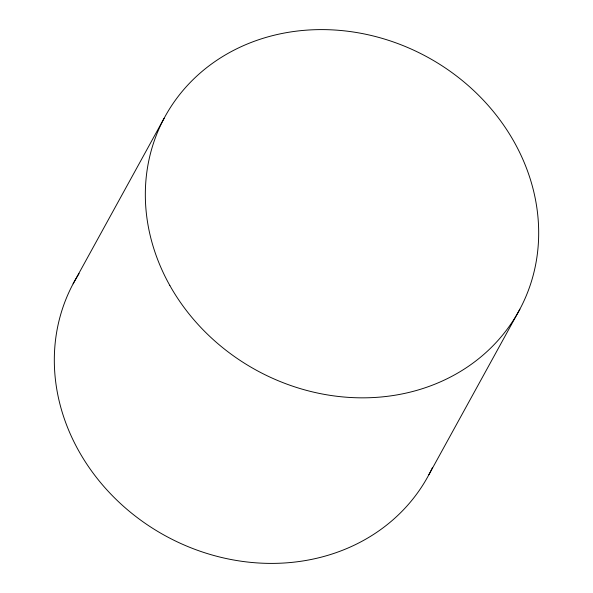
<?xml version="1.0" encoding="UTF-8"?>
<svg xmlns="http://www.w3.org/2000/svg" width="593" height="593" viewBox="0 0 593 593"><rect width="100%" height="100%" fill="white"/><g stroke="black" fill="none" stroke-linecap="round" stroke-linejoin="round"><path stroke-width="0.89" d="M73.117 283.825L164.128 118.274M428.872 474.726L519.883 309.175M432.475 467.529A201.872 178.404 28.8 0 1 165.21 535.709A201.872 178.404 28.8 0 1 79.054 273.625M169.843 285.485A201.872 178.404 28.8 0 0 510.432 324.682A201.872 178.404 28.8 0 0 345.741 30.999A201.872 178.404 28.8 0 0 169.843 285.485"/></g></svg>
